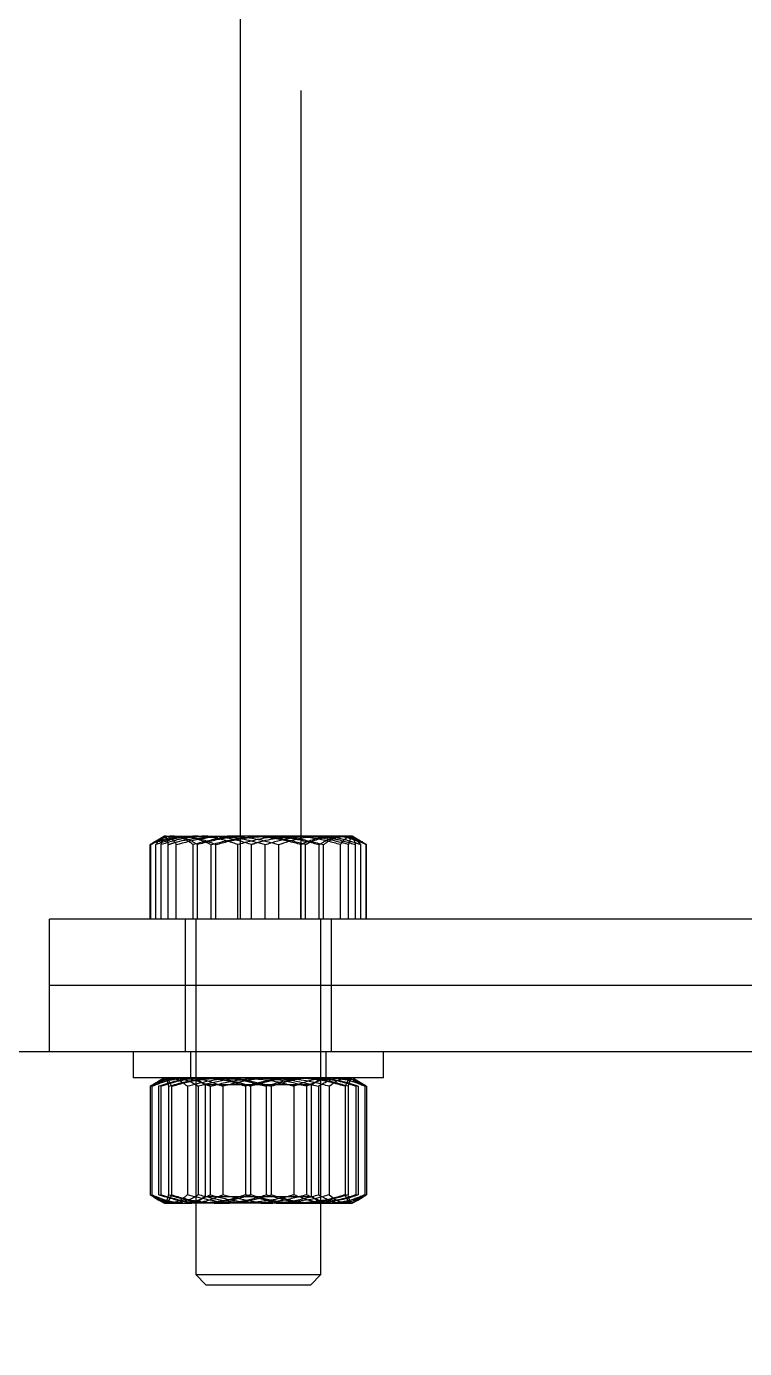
# Model space of a CAD drawing. Header units: metres. Extents: x 0 to 21025, y 0 to 14850.
# Drawn here: x 4579.3 to 4648.1, y 12160.4 to 12287 of the extents above; entities that cross this region are included whole.
import ezdxf

# ---------------------------------------------------------------- set-up
doc = ezdxf.new("R2010")
doc.units = ezdxf.units.M
doc.header["$LTSCALE"] = 25
doc.linetypes.add('HIDDEN2', pattern=[4.7625, 3.175, -1.5875])
doc.linetypes.add('PHANTOM', pattern=[63.5, 31.75, -6.35, 6.35, -6.35, 6.35, -6.35])
for name, color, linetype in [('SL4', 4, 'Continuous'), ('SRE', 2, 'PHANTOM'), ('ST1', 7, 'HIDDEN2')]:
    doc.layers.add(name, color=color, linetype=linetype)

msp = doc.modelspace()

# ---------------------------------------------------------------- linework, layer by layer
at = {"layer": 'SL4'}
for p, q in [((4599.749, 13545.133), (4599.749, 12209.433)), ((4591.134, 12201.483), (4591.134, 12208.629)), ((4591.712, 12208.944), (4591.181, 12208.629)), ((4591.181, 12201.483), (4591.181, 12208.629)), ((4591.697, 12208.97), (4591.486, 12208.849)), ((4591.681, 12201.483), (4591.681, 12208.629)), ((4592.335, 12209.338), (4591.697, 12208.97)), ((4592.499, 12209.433), (4592.335, 12209.338)), ((4592.66, 12209.433), (4592.499, 12209.433)), ((4592.66, 12209.433), (4598.548, 12209.433)), ((4593.639, 12201.483), (4593.639, 12208.629)), ((4607.387, 12209.433), (4598.548, 12209.433)), ((4603.457, 12201.483), (4603.457, 12208.629)), ((4610.499, 12209.433), (4607.387, 12209.433)), ((4610.663, 12209.338), (4610.499, 12209.433)), ((4611.317, 12208.629), (4610.658, 12209.289)), ((4611.317, 12201.483), (4611.317, 12208.629)), ((4581.499, 12195.133), (4581.499, 12201.483)), ((4681.499, 12201.483), (4581.499, 12201.483)), ((4581.499, 12188.783), (4581.499, 12195.133)), ((4681.499, 12195.133), (4581.499, 12195.133)), ((4581.499, 12188.783), (4458.259, 12188.783)), ((4681.499, 12188.783), (4581.499, 12188.783)), ((4589.499, 12188.783), (4589.499, 12186.283)), ((4613.499, 12186.283), (4613.499, 12188.783)), ((4589.714, 12186.283), (4589.499, 12186.283)), ((4613.499, 12186.283), (4589.714, 12186.283)), ((4591.973, 12185.962), (4591.293, 12185.479)), ((4592.499, 12186.283), (4591.965, 12185.975)), ((4611.033, 12185.975), (4610.499, 12186.283)), ((4611.025, 12185.962), (4611.705, 12185.479)), ((4591.293, 12185.479), (4591.293, 12175.087)), ((4598.092, 12185.479), (4598.092, 12175.087)), ((4608.298, 12185.479), (4608.298, 12175.087)), ((4611.705, 12185.479), (4611.705, 12175.087)), ((4591.973, 12174.605), (4591.293, 12175.087)), ((4591.965, 12174.592), (4592.499, 12174.283)), ((4610.499, 12174.283), (4611.033, 12174.592)), ((4592.499, 12174.283), (4594.692, 12174.283)), ((4603.195, 12174.283), (4594.692, 12174.283)), ((4595.499, 12174.283), (4595.499, 12167.447)), ((4603.195, 12174.283), (4610.001, 12174.283)), ((4607.499, 12167.447), (4607.499, 12174.283)), ((4610.001, 12174.283), (4610.499, 12174.283)), ((4595.499, 12167.447), (4596.463, 12166.483)), ((4595.499, 12167.447), (4607.499, 12167.447)), ((4606.535, 12166.483), (4607.499, 12167.447)), ((4596.463, 12166.483), (4606.535, 12166.483))]:
    msp.add_line(p, q, dxfattribs=at)
for points, knots in [([(4591.181, 12208.629), (4591.379, 12208.737), (4591.618, 12208.867), (4591.867, 12208.915), (4591.91, 12208.924)], [0, 0, 0, 0, 0.8264638, 1, 1, 1, 1]), ([(4591.681, 12208.629), (4591.743, 12208.723), (4592.062, 12209.198), (4592.394, 12209.328), (4592.66, 12209.433)], [0, 0, 0, 0, 0.1963527, 1, 1, 1, 1]), ([(4592.66, 12209.433), (4592.733, 12209.425), (4593.064, 12209.389), (4593.387, 12208.962), (4593.639, 12208.629)], [0, 0, 0, 0, 0.2203639, 1, 1, 1, 1]), ([(4593.639, 12208.629), (4594.437, 12208.854), (4596.046, 12209.308), (4597.709, 12209.391), (4598.548, 12209.433)], [0, 0, 0, 0, 0.495458, 1, 1, 1, 1]), ([(4598.548, 12209.433), (4598.665, 12209.432), (4599.546, 12209.425), (4601.207, 12209.25), (4602.703, 12208.837), (4603.457, 12208.629)], [0, 0, 0, 0, 0.07009, 0.5307844, 1, 1, 1, 1]), ([(4603.457, 12208.629), (4604.096, 12208.854), (4605.384, 12209.308), (4606.715, 12209.391), (4607.387, 12209.433)], [0, 0, 0, 0, 0.495458, 1, 1, 1, 1]), ([(4607.387, 12209.433), (4607.48, 12209.432), (4608.186, 12209.425), (4609.516, 12209.25), (4610.713, 12208.837), (4611.317, 12208.629)], [0, 0, 0, 0, 0.07009, 0.5307844, 1, 1, 1, 1]), ([(4591.293, 12185.479), (4591.845, 12185.704), (4592.959, 12186.158), (4594.111, 12186.241), (4594.692, 12186.283)], [0, 0, 0, 0, 0.495458, 1, 1, 1, 1]), ([(4594.692, 12186.283), (4594.773, 12186.282), (4595.383, 12186.275), (4596.534, 12186.1), (4597.569, 12185.687), (4598.092, 12185.479)], [0, 0, 0, 0, 0.07009, 0.5307844, 1, 1, 1, 1]), ([(4603.195, 12186.283), (4602.731, 12186.271), (4601.004, 12186.227), (4599.322, 12185.795), (4598.092, 12185.479)], [0, 0, 0, 0, 0.2686336, 1, 1, 1, 1]), ([(4608.298, 12185.479), (4607.87, 12185.601), (4606.206, 12186.072), (4604.478, 12186.193), (4603.195, 12186.283)], [0, 0, 0, 0, 0.2575513, 1, 1, 1, 1]), ([(4608.298, 12185.479), (4608.575, 12185.704), (4609.133, 12186.158), (4609.71, 12186.241), (4610.001, 12186.283)], [0, 0, 0, 0, 0.495458, 1, 1, 1, 1]), ([(4591.293, 12175.087), (4591.845, 12174.862), (4592.959, 12174.409), (4594.111, 12174.325), (4594.692, 12174.283)], [0, 0, 0, 0, 0.495458, 1, 1, 1, 1]), ([(4594.692, 12174.283), (4594.773, 12174.284), (4595.383, 12174.292), (4596.534, 12174.467), (4597.569, 12174.879), (4598.092, 12175.087)], [0, 0, 0, 0, 0.07009, 0.5307844, 1, 1, 1, 1]), ([(4603.195, 12174.283), (4602.731, 12174.295), (4601.004, 12174.34), (4599.322, 12174.771), (4598.092, 12175.087)], [0, 0, 0, 0, 0.2686336, 1, 1, 1, 1]), ([(4608.298, 12175.087), (4607.87, 12174.966), (4606.206, 12174.495), (4604.478, 12174.373), (4603.195, 12174.283)], [0, 0, 0, 0, 0.2575513, 1, 1, 1, 1]), ([(4608.298, 12175.087), (4608.575, 12174.862), (4609.133, 12174.409), (4609.71, 12174.325), (4610.001, 12174.283)], [0, 0, 0, 0, 0.495458, 1, 1, 1, 1]), ([(4610.001, 12174.283), (4610.042, 12174.284), (4610.348, 12174.292), (4610.924, 12174.467), (4611.443, 12174.879), (4611.705, 12175.087)], [0, 0, 0, 0, 0.07009, 0.5307844, 1, 1, 1, 1])]:
    msp.add_open_spline(points, degree=3, knots=knots, dxfattribs=at)
at = {"layer": 'SRE'}
msp.add_circle((4506.499, 12137.596), 256.394, dxfattribs=at)
at = {"layer": 'ST1'}
for p, q in [((4605.599, 12201.483), (4605.599, 13538.783)), ((4591.91, 12208.924), (4594.299, 12209.433)), ((4592.185, 12201.483), (4592.185, 12208.629)), ((4592.849, 12201.483), (4592.849, 12208.629)), ((4595.263, 12201.483), (4595.263, 12208.629)), ((4595.661, 12201.483), (4595.661, 12208.629)), ((4596.972, 12201.483), (4596.972, 12208.629)), ((4597.417, 12201.483), (4597.417, 12208.629)), ((4599.54, 12201.483), (4599.54, 12208.629)), ((4599.749, 12209.433), (4599.749, 12201.483)), ((4600.835, 12201.483), (4600.835, 12208.629)), ((4602.163, 12201.483), (4602.163, 12208.629)), ((4605.581, 12201.483), (4605.581, 12208.629)), ((4606.026, 12201.483), (4606.026, 12208.629)), ((4607.336, 12201.483), (4607.336, 12208.629)), ((4607.734, 12201.483), (4607.734, 12208.629)), ((4609.358, 12201.483), (4609.358, 12208.629)), ((4610.148, 12201.483), (4610.148, 12208.629)), ((4610.48, 12209.433), (4610.499, 12209.433)), ((4611.301, 12208.97), (4610.663, 12209.338)), ((4610.813, 12201.483), (4610.813, 12208.629)), ((4611.511, 12208.849), (4611.301, 12208.97)), ((4611.817, 12201.483), (4611.817, 12208.629)), ((4611.864, 12201.483), (4611.864, 12208.629)), ((4594.499, 12201.483), (4594.499, 12195.133)), ((4595.499, 12201.483), (4595.499, 12174.283)), ((4607.499, 12174.283), (4607.499, 12201.483)), ((4608.499, 12195.133), (4608.499, 12201.483)), ((4594.499, 12195.133), (4594.499, 12188.783)), ((4608.499, 12188.783), (4608.499, 12195.133)), ((4594.999, 12188.783), (4594.999, 12186.283)), ((4607.999, 12186.283), (4607.999, 12188.783)), ((4591.965, 12185.975), (4591.457, 12185.682)), ((4595.499, 12186.283), (4595.499, 12186.258)), ((4602.63, 12186.258), (4595.499, 12186.258)), ((4595.499, 12186.258), (4596.399, 12185.628)), ((4607.499, 12186.258), (4602.63, 12186.258)), ((4606.599, 12185.628), (4607.499, 12186.258)), ((4607.499, 12186.258), (4607.499, 12186.283)), ((4610.293, 12186.088), (4608.99, 12186.283)), ((4611.87, 12185.479), (4610.595, 12186.006)), ((4611.541, 12185.682), (4611.033, 12185.975)), ((4591.128, 12185.479), (4591.128, 12175.087)), ((4591.942, 12185.479), (4591.942, 12175.087)), ((4592.144, 12185.479), (4592.144, 12175.087)), ((4592.901, 12185.479), (4592.901, 12175.087)), ((4593.185, 12185.479), (4593.185, 12175.087)), ((4594.7, 12185.479), (4594.7, 12175.087)), ((4595.738, 12185.479), (4595.738, 12175.087)), ((4606.599, 12185.628), (4596.399, 12185.628)), ((4596.399, 12185.628), (4596.399, 12174.913)), ((4596.889, 12185.479), (4596.889, 12175.087)), ((4600.256, 12185.479), (4600.256, 12175.087)), ((4600.742, 12185.479), (4600.742, 12175.087)), ((4602.255, 12185.479), (4602.255, 12175.087)), ((4602.742, 12185.479), (4602.742, 12175.087)), ((4604.906, 12185.479), (4604.906, 12175.087)), ((4606.109, 12185.479), (4606.109, 12175.087)), ((4606.599, 12174.913), (4606.599, 12185.628)), ((4607.26, 12185.479), (4607.26, 12175.087)), ((4609.813, 12185.479), (4609.813, 12175.087)), ((4610.097, 12185.479), (4610.097, 12175.087)), ((4610.853, 12185.479), (4610.853, 12175.087)), ((4611.056, 12185.479), (4611.056, 12175.087)), ((4611.87, 12185.479), (4611.87, 12175.087)), ((4591.457, 12174.885), (4591.965, 12174.592)), ((4596.399, 12174.913), (4595.499, 12174.283)), ((4596.399, 12174.913), (4602.46, 12174.913)), ((4602.46, 12174.913), (4606.599, 12174.913)), ((4607.499, 12174.283), (4606.599, 12174.913)), ((4610.293, 12174.479), (4608.99, 12174.283)), ((4611.87, 12175.087), (4610.595, 12174.56)), ((4611.033, 12174.592), (4611.541, 12174.885))]:
    msp.add_line(p, q, dxfattribs=at)
for points, knots in [([(4591.134, 12208.629), (4591.321, 12208.723), (4592.271, 12209.198), (4593.259, 12209.328), (4594.053, 12209.433)], [0, 0, 0, 0, 0.1963527, 1, 1, 1, 1]), ([(4593.398, 12209.433), (4593.344, 12209.432), (4592.938, 12209.425), (4592.172, 12209.25), (4591.482, 12208.837), (4591.134, 12208.629)], [0, 0, 0, 0, 0.07009, 0.5307844, 1, 1, 1, 1]), ([(4595.611, 12209.433), (4595.517, 12209.432), (4594.812, 12209.425), (4593.482, 12209.25), (4592.285, 12208.837), (4591.681, 12208.629)], [0, 0, 0, 0, 0.07009, 0.5307844, 1, 1, 1, 1]), ([(4593.222, 12209.433), (4593.174, 12209.432), (4592.808, 12209.424), (4592.297, 12209.317), (4591.85, 12209.032), (4591.712, 12208.944)], [0, 0, 0, 0, 0.095136, 0.7204552, 1, 1, 1, 1]), ([(4592.185, 12208.629), (4592.239, 12208.854), (4592.348, 12209.308), (4592.46, 12209.391), (4592.517, 12209.433)], [0, 0, 0, 0, 0.495458, 1, 1, 1, 1]), ([(4596.51, 12209.433), (4596.407, 12209.432), (4595.631, 12209.425), (4594.167, 12209.25), (4592.85, 12208.837), (4592.185, 12208.629)], [0, 0, 0, 0, 0.07009, 0.5307844, 1, 1, 1, 1]), ([(4592.517, 12209.433), (4592.525, 12209.432), (4592.585, 12209.425), (4592.697, 12209.25), (4592.798, 12208.837), (4592.849, 12208.629)], [0, 0, 0, 0, 0.07009, 0.5307844, 1, 1, 1, 1]), ([(4592.849, 12208.629), (4593.147, 12208.723), (4594.663, 12209.198), (4596.239, 12209.328), (4597.506, 12209.433)], [0, 0, 0, 0, 0.1963527, 1, 1, 1, 1]), ([(4595.263, 12208.629), (4594.932, 12208.854), (4594.263, 12209.308), (4593.571, 12209.391), (4593.222, 12209.433)], [0, 0, 0, 0, 0.495458, 1, 1, 1, 1]), ([(4595.661, 12208.629), (4595.294, 12208.854), (4594.552, 12209.308), (4593.785, 12209.391), (4593.398, 12209.433)], [0, 0, 0, 0, 0.495458, 1, 1, 1, 1]), ([(4594.053, 12209.433), (4594.27, 12209.425), (4595.258, 12209.389), (4596.221, 12208.962), (4596.972, 12208.629)], [0, 0, 0, 0, 0.2203639, 1, 1, 1, 1]), ([(4594.299, 12209.433), (4594.531, 12209.425), (4595.586, 12209.389), (4596.615, 12208.962), (4597.417, 12208.629)], [0, 0, 0, 0, 0.2203639, 1, 1, 1, 1]), ([(4600.422, 12209.433), (4600.3, 12209.432), (4599.374, 12209.425), (4597.628, 12209.25), (4596.056, 12208.837), (4595.263, 12208.629)], [0, 0, 0, 0, 0.07009, 0.5307844, 1, 1, 1, 1]), ([(4599.54, 12208.629), (4598.902, 12208.854), (4597.614, 12209.308), (4596.282, 12209.391), (4595.611, 12209.433)], [0, 0, 0, 0, 0.495458, 1, 1, 1, 1]), ([(4600.844, 12209.433), (4600.721, 12209.432), (4599.791, 12209.425), (4598.037, 12209.25), (4596.458, 12208.837), (4595.661, 12208.629)], [0, 0, 0, 0, 0.07009, 0.5307844, 1, 1, 1, 1]), ([(4600.835, 12208.629), (4600.132, 12208.854), (4598.715, 12209.308), (4597.249, 12209.391), (4596.51, 12209.433)], [0, 0, 0, 0, 0.495458, 1, 1, 1, 1]), ([(4596.972, 12208.629), (4597.813, 12208.854), (4599.512, 12209.308), (4601.268, 12209.391), (4602.154, 12209.433)], [0, 0, 0, 0, 0.495458, 1, 1, 1, 1]), ([(4597.417, 12208.629), (4598.254, 12208.854), (4599.945, 12209.308), (4601.693, 12209.391), (4602.575, 12209.433)], [0, 0, 0, 0, 0.495458, 1, 1, 1, 1]), ([(4597.506, 12209.433), (4597.853, 12209.425), (4599.429, 12209.389), (4600.965, 12208.962), (4602.163, 12208.629)], [0, 0, 0, 0, 0.2203639, 1, 1, 1, 1]), ([(4604.449, 12209.433), (4604.333, 12209.432), (4603.452, 12209.425), (4601.79, 12209.25), (4600.295, 12208.837), (4599.54, 12208.629)], [0, 0, 0, 0, 0.07009, 0.5307844, 1, 1, 1, 1]), ([(4605.581, 12208.629), (4604.743, 12208.854), (4603.052, 12209.308), (4601.304, 12209.391), (4600.422, 12209.433)], [0, 0, 0, 0, 0.495458, 1, 1, 1, 1]), ([(4605.492, 12209.433), (4604.225, 12209.328), (4602.648, 12209.198), (4601.132, 12208.723), (4600.835, 12208.629)], [0, 0, 0, 0, 0.8036473, 1, 1, 1, 1]), ([(4606.026, 12208.629), (4605.184, 12208.854), (4603.486, 12209.308), (4601.73, 12209.391), (4600.844, 12209.433)], [0, 0, 0, 0, 0.49545796, 1, 1, 1, 1]), ([(4602.154, 12209.433), (4602.277, 12209.432), (4603.207, 12209.425), (4604.961, 12209.25), (4606.54, 12208.837), (4607.336, 12208.629)], [0, 0, 0, 0, 0.07009, 0.5307844, 1, 1, 1, 1]), ([(4602.163, 12208.629), (4602.865, 12208.854), (4604.283, 12209.308), (4605.748, 12209.391), (4606.488, 12209.433)], [0, 0, 0, 0, 0.495458, 1, 1, 1, 1]), ([(4602.575, 12209.433), (4602.698, 12209.432), (4603.624, 12209.425), (4605.37, 12209.25), (4606.941, 12208.837), (4607.734, 12208.629)], [0, 0, 0, 0, 0.07009, 0.5307844, 1, 1, 1, 1]), ([(4609.358, 12208.629), (4608.561, 12208.854), (4606.952, 12209.308), (4605.289, 12209.391), (4604.449, 12209.433)], [0, 0, 0, 0, 0.495458, 1, 1, 1, 1]), ([(4610.148, 12208.629), (4608.951, 12208.962), (4607.414, 12209.389), (4605.839, 12209.425), (4605.492, 12209.433)], [0, 0, 0, 0, 0.7796361, 1, 1, 1, 1]), ([(4608.699, 12209.433), (4607.851, 12209.328), (4606.795, 12209.198), (4605.78, 12208.723), (4605.581, 12208.629)], [0, 0, 0, 0, 0.8036473, 1, 1, 1, 1]), ([(4608.945, 12209.433), (4608.151, 12209.328), (4607.163, 12209.198), (4606.213, 12208.723), (4606.026, 12208.629)], [0, 0, 0, 0, 0.8036473, 1, 1, 1, 1]), ([(4606.488, 12209.433), (4606.59, 12209.432), (4607.367, 12209.425), (4608.83, 12209.25), (4610.148, 12208.837), (4610.813, 12208.629)], [0, 0, 0, 0, 0.07009, 0.5307844, 1, 1, 1, 1]), ([(4607.336, 12208.629), (4607.704, 12208.854), (4608.446, 12209.308), (4609.213, 12209.391), (4609.6, 12209.433)], [0, 0, 0, 0, 0.495458, 1, 1, 1, 1]), ([(4607.734, 12208.629), (4608.066, 12208.854), (4608.735, 12209.308), (4609.426, 12209.391), (4609.775, 12209.433)], [0, 0, 0, 0, 0.495458, 1, 1, 1, 1]), ([(4611.817, 12208.629), (4611.015, 12208.962), (4609.986, 12209.389), (4608.931, 12209.425), (4608.699, 12209.433)], [0, 0, 0, 0, 0.7796361, 1, 1, 1, 1]), ([(4611.864, 12208.629), (4611.113, 12208.962), (4610.15, 12209.389), (4609.162, 12209.425), (4608.945, 12209.433)], [0, 0, 0, 0, 0.7796361, 1, 1, 1, 1]), ([(4610.338, 12209.433), (4610.071, 12209.328), (4609.74, 12209.198), (4609.421, 12208.723), (4609.358, 12208.629)], [0, 0, 0, 0, 0.8036473, 1, 1, 1, 1]), ([(4609.6, 12209.433), (4609.654, 12209.432), (4610.06, 12209.425), (4610.826, 12209.25), (4611.516, 12208.837), (4611.864, 12208.629)], [0, 0, 0, 0, 0.07009, 0.5307844, 1, 1, 1, 1]), ([(4609.775, 12209.433), (4609.824, 12209.432), (4610.19, 12209.425), (4610.881, 12209.25), (4611.503, 12208.837), (4611.817, 12208.629)], [0, 0, 0, 0, 0.07009003, 0.53078443, 1, 1, 1, 1]), ([(4610.48, 12209.433), (4610.473, 12209.432), (4610.413, 12209.425), (4610.301, 12209.25), (4610.199, 12208.837), (4610.148, 12208.629)], [0, 0, 0, 0, 0.07009, 0.5307844, 1, 1, 1, 1]), ([(4610.658, 12209.289), (4610.624, 12209.327), (4610.519, 12209.446), (4610.411, 12209.438), (4610.338, 12209.433)], [0, 0, 0, 0, 0.3207106, 1, 1, 1, 1]), ([(4610.813, 12208.629), (4610.759, 12208.854), (4610.65, 12209.308), (4610.537, 12209.391), (4610.48, 12209.433)], [0, 0, 0, 0, 0.495458, 1, 1, 1, 1]), ([(4591.128, 12185.479), (4591.596, 12185.704), (4592.54, 12186.158), (4593.516, 12186.241), (4594.008, 12186.283)], [0, 0, 0, 0, 0.495458, 1, 1, 1, 1]), ([(4593.433, 12186.283), (4593.223, 12186.271), (4592.443, 12186.227), (4591.683, 12185.795), (4591.128, 12185.479)], [0, 0, 0, 0, 0.26863361, 1, 1, 1, 1]), ([(4596.099, 12186.283), (4595.721, 12186.271), (4594.314, 12186.227), (4592.944, 12185.795), (4591.942, 12185.479)], [0, 0, 0, 0, 0.2686336, 1, 1, 1, 1]), ([(4596.443, 12186.283), (4596.053, 12186.271), (4594.597, 12186.227), (4593.181, 12185.795), (4592.144, 12185.479)], [0, 0, 0, 0, 0.2686336, 1, 1, 1, 1]), ([(4592.523, 12186.283), (4592.532, 12186.282), (4592.6, 12186.275), (4592.728, 12186.1), (4592.843, 12185.687), (4592.901, 12185.479)], [0, 0, 0, 0, 0.07009, 0.5307844, 1, 1, 1, 1]), ([(4592.563, 12186.283), (4592.578, 12186.282), (4592.69, 12186.275), (4592.9, 12186.1), (4593.089, 12185.687), (4593.185, 12185.479)], [0, 0, 0, 0, 0.07009003, 0.53078443, 1, 1, 1, 1]), ([(4592.901, 12185.479), (4593.661, 12185.704), (4595.194, 12186.158), (4596.779, 12186.241), (4597.578, 12186.283)], [0, 0, 0, 0, 0.495458, 1, 1, 1, 1]), ([(4594.7, 12185.479), (4594.423, 12185.704), (4593.865, 12186.158), (4593.287, 12186.241), (4592.996, 12186.283)], [0, 0, 0, 0, 0.495458, 1, 1, 1, 1]), ([(4593.185, 12185.479), (4593.961, 12185.704), (4595.527, 12186.158), (4597.147, 12186.241), (4597.963, 12186.283)], [0, 0, 0, 0, 0.495458, 1, 1, 1, 1]), ([(4595.738, 12185.479), (4595.545, 12185.601), (4594.793, 12186.072), (4594.013, 12186.193), (4593.433, 12186.283)], [0, 0, 0, 0, 0.2575513, 1, 1, 1, 1]), ([(4594.008, 12186.283), (4594.076, 12186.282), (4594.593, 12186.275), (4595.568, 12186.1), (4596.446, 12185.687), (4596.889, 12185.479)], [0, 0, 0, 0, 0.07009, 0.5307844, 1, 1, 1, 1]), ([(4599.803, 12186.283), (4599.339, 12186.271), (4597.611, 12186.227), (4595.93, 12185.795), (4594.7, 12185.479)], [0, 0, 0, 0, 0.2686336, 1, 1, 1, 1]), ([(4600.924, 12186.283), (4600.801, 12186.282), (4599.87, 12186.275), (4598.115, 12186.1), (4596.535, 12185.687), (4595.738, 12185.479)], [0, 0, 0, 0, 0.07009, 0.5307844, 1, 1, 1, 1]), ([(4600.256, 12185.479), (4599.907, 12185.601), (4598.552, 12186.072), (4597.144, 12186.193), (4596.099, 12186.283)], [0, 0, 0, 0, 0.2575513, 1, 1, 1, 1]), ([(4600.742, 12185.479), (4600.381, 12185.601), (4598.98, 12186.072), (4597.524, 12186.193), (4596.443, 12186.283)], [0, 0, 0, 0, 0.2575513, 1, 1, 1, 1]), ([(4596.889, 12185.479), (4597.731, 12185.704), (4599.43, 12186.158), (4601.188, 12186.241), (4602.074, 12186.283)], [0, 0, 0, 0, 0.495458, 1, 1, 1, 1]), ([(4597.578, 12186.283), (4597.689, 12186.282), (4598.529, 12186.275), (4600.112, 12186.1), (4601.536, 12185.687), (4602.255, 12185.479)], [0, 0, 0, 0, 0.07009, 0.5307844, 1, 1, 1, 1]), ([(4597.963, 12186.283), (4598.077, 12186.282), (4598.934, 12186.275), (4600.552, 12186.1), (4602.007, 12185.687), (4602.742, 12185.479)], [0, 0, 0, 0, 0.07009, 0.5307844, 1, 1, 1, 1]), ([(4604.906, 12185.479), (4604.477, 12185.601), (4602.814, 12186.072), (4601.086, 12186.193), (4599.803, 12186.283)], [0, 0, 0, 0, 0.2575513, 1, 1, 1, 1]), ([(4605.034, 12186.283), (4604.921, 12186.282), (4604.063, 12186.275), (4602.446, 12186.1), (4600.99, 12185.687), (4600.256, 12185.479)], [0, 0, 0, 0, 0.07009, 0.5307844, 1, 1, 1, 1]), ([(4605.42, 12186.283), (4605.309, 12186.282), (4604.469, 12186.275), (4602.886, 12186.1), (4601.461, 12185.687), (4600.742, 12185.479)], [0, 0, 0, 0, 0.07009, 0.5307844, 1, 1, 1, 1]), ([(4606.109, 12185.479), (4605.267, 12185.704), (4603.567, 12186.158), (4601.81, 12186.241), (4600.924, 12186.283)], [0, 0, 0, 0, 0.49545796, 1, 1, 1, 1]), ([(4602.074, 12186.283), (4602.197, 12186.282), (4603.128, 12186.275), (4604.883, 12186.1), (4606.462, 12185.687), (4607.26, 12185.479)], [0, 0, 0, 0, 0.07009, 0.5307844, 1, 1, 1, 1]), ([(4606.554, 12186.283), (4606.163, 12186.271), (4604.708, 12186.227), (4603.291, 12185.795), (4602.255, 12185.479)], [0, 0, 0, 0, 0.2686336, 1, 1, 1, 1]), ([(4606.899, 12186.283), (4606.521, 12186.271), (4605.114, 12186.227), (4603.744, 12185.795), (4602.742, 12185.479)], [0, 0, 0, 0, 0.2686336, 1, 1, 1, 1]), ([(4608.305, 12186.283), (4608.225, 12186.282), (4607.615, 12186.275), (4606.464, 12186.1), (4605.428, 12185.687), (4604.906, 12185.479)], [0, 0, 0, 0, 0.07009, 0.5307844, 1, 1, 1, 1]), ([(4609.813, 12185.479), (4609.037, 12185.704), (4607.47, 12186.158), (4605.851, 12186.241), (4605.034, 12186.283)], [0, 0, 0, 0, 0.495458, 1, 1, 1, 1]), ([(4610.097, 12185.479), (4609.337, 12185.704), (4607.804, 12186.158), (4606.219, 12186.241), (4605.42, 12186.283)], [0, 0, 0, 0, 0.495458, 1, 1, 1, 1]), ([(4608.99, 12186.283), (4608.921, 12186.282), (4608.404, 12186.275), (4607.429, 12186.1), (4606.552, 12185.687), (4606.109, 12185.479)], [0, 0, 0, 0, 0.07009, 0.5307844, 1, 1, 1, 1]), ([(4610.853, 12185.479), (4610.492, 12185.601), (4609.091, 12186.072), (4607.635, 12186.193), (4606.554, 12186.283)], [0, 0, 0, 0, 0.2575513, 1, 1, 1, 1]), ([(4611.056, 12185.479), (4610.707, 12185.601), (4609.352, 12186.072), (4607.944, 12186.193), (4606.899, 12186.283)], [0, 0, 0, 0, 0.2575513, 1, 1, 1, 1]), ([(4609.565, 12186.283), (4609.355, 12186.271), (4608.575, 12186.227), (4607.815, 12185.795), (4607.26, 12185.479)], [0, 0, 0, 0, 0.2686336, 1, 1, 1, 1]), ([(4611.705, 12185.479), (4611.153, 12185.704), (4610.039, 12186.158), (4608.887, 12186.241), (4608.305, 12186.283)], [0, 0, 0, 0, 0.495458, 1, 1, 1, 1]), ([(4611.87, 12185.479), (4611.676, 12185.601), (4610.925, 12186.072), (4610.144, 12186.193), (4609.565, 12186.283)], [0, 0, 0, 0, 0.2575513, 1, 1, 1, 1]), ([(4610.434, 12186.283), (4610.419, 12186.282), (4610.308, 12186.275), (4610.098, 12186.1), (4609.908, 12185.687), (4609.813, 12185.479)], [0, 0, 0, 0, 0.07009, 0.5307844, 1, 1, 1, 1]), ([(4610.475, 12186.283), (4610.466, 12186.282), (4610.398, 12186.275), (4610.27, 12186.1), (4610.155, 12185.687), (4610.097, 12185.479)], [0, 0, 0, 0, 0.07009, 0.5307844, 1, 1, 1, 1]), ([(4591.128, 12175.087), (4591.596, 12174.862), (4592.54, 12174.409), (4593.516, 12174.325), (4594.008, 12174.283)], [0, 0, 0, 0, 0.495458, 1, 1, 1, 1]), ([(4593.433, 12174.283), (4593.223, 12174.295), (4592.443, 12174.34), (4591.683, 12174.771), (4591.128, 12175.087)], [0, 0, 0, 0, 0.26863361, 1, 1, 1, 1]), ([(4596.099, 12174.283), (4595.721, 12174.295), (4594.314, 12174.34), (4592.944, 12174.771), (4591.942, 12175.087)], [0, 0, 0, 0, 0.2686336, 1, 1, 1, 1]), ([(4592.996, 12174.283), (4592.956, 12174.284), (4592.65, 12174.293), (4592.304, 12174.362), (4592.009, 12174.578), (4591.973, 12174.605)], [0, 0, 0, 0, 0.117565, 0.8903073, 1, 1, 1, 1]), ([(4596.443, 12174.283), (4596.053, 12174.295), (4594.597, 12174.34), (4593.181, 12174.771), (4592.144, 12175.087)], [0, 0, 0, 0, 0.2686336, 1, 1, 1, 1]), ([(4592.523, 12174.283), (4592.532, 12174.284), (4592.6, 12174.292), (4592.728, 12174.467), (4592.843, 12174.879), (4592.901, 12175.087)], [0, 0, 0, 0, 0.07009, 0.5307844, 1, 1, 1, 1]), ([(4592.563, 12174.283), (4592.578, 12174.284), (4592.69, 12174.292), (4592.9, 12174.467), (4593.089, 12174.879), (4593.185, 12175.087)], [0, 0, 0, 0, 0.07009003, 0.53078443, 1, 1, 1, 1]), ([(4592.901, 12175.087), (4593.661, 12174.862), (4595.194, 12174.409), (4596.779, 12174.325), (4597.578, 12174.283)], [0, 0, 0, 0, 0.495458, 1, 1, 1, 1]), ([(4594.7, 12175.087), (4594.423, 12174.862), (4593.865, 12174.409), (4593.287, 12174.325), (4592.996, 12174.283)], [0, 0, 0, 0, 0.495458, 1, 1, 1, 1]), ([(4593.185, 12175.087), (4593.961, 12174.862), (4595.527, 12174.409), (4597.147, 12174.325), (4597.963, 12174.283)], [0, 0, 0, 0, 0.495458, 1, 1, 1, 1]), ([(4595.738, 12175.087), (4595.545, 12174.966), (4594.793, 12174.495), (4594.013, 12174.373), (4593.433, 12174.283)], [0, 0, 0, 0, 0.2575513, 1, 1, 1, 1]), ([(4594.008, 12174.283), (4594.076, 12174.284), (4594.593, 12174.292), (4595.568, 12174.467), (4596.446, 12174.879), (4596.889, 12175.087)], [0, 0, 0, 0, 0.07009, 0.5307844, 1, 1, 1, 1]), ([(4599.803, 12174.283), (4599.339, 12174.295), (4597.611, 12174.34), (4595.93, 12174.771), (4594.7, 12175.087)], [0, 0, 0, 0, 0.2686336, 1, 1, 1, 1]), ([(4600.924, 12174.283), (4600.801, 12174.284), (4599.87, 12174.292), (4598.115, 12174.467), (4596.535, 12174.879), (4595.738, 12175.087)], [0, 0, 0, 0, 0.07009003, 0.53078443, 1, 1, 1, 1]), ([(4600.256, 12175.087), (4599.907, 12174.966), (4598.552, 12174.495), (4597.144, 12174.373), (4596.099, 12174.283)], [0, 0, 0, 0, 0.2575513, 1, 1, 1, 1]), ([(4600.742, 12175.087), (4600.381, 12174.966), (4598.98, 12174.495), (4597.524, 12174.373), (4596.443, 12174.283)], [0, 0, 0, 0, 0.2575513, 1, 1, 1, 1]), ([(4596.889, 12175.087), (4597.731, 12174.862), (4599.43, 12174.409), (4601.188, 12174.325), (4602.074, 12174.283)], [0, 0, 0, 0, 0.495458, 1, 1, 1, 1]), ([(4597.578, 12174.283), (4597.689, 12174.284), (4598.529, 12174.292), (4600.112, 12174.467), (4601.536, 12174.879), (4602.255, 12175.087)], [0, 0, 0, 0, 0.07009, 0.5307844, 1, 1, 1, 1]), ([(4597.963, 12174.283), (4598.077, 12174.284), (4598.934, 12174.292), (4600.552, 12174.467), (4602.007, 12174.879), (4602.742, 12175.087)], [0, 0, 0, 0, 0.07009, 0.5307844, 1, 1, 1, 1]), ([(4604.906, 12175.087), (4604.477, 12174.966), (4602.814, 12174.495), (4601.086, 12174.373), (4599.803, 12174.283)], [0, 0, 0, 0, 0.25755135, 1, 1, 1, 1]), ([(4605.034, 12174.283), (4604.921, 12174.284), (4604.063, 12174.292), (4602.446, 12174.467), (4600.99, 12174.879), (4600.256, 12175.087)], [0, 0, 0, 0, 0.07009, 0.5307844, 1, 1, 1, 1]), ([(4605.42, 12174.283), (4605.309, 12174.284), (4604.469, 12174.292), (4602.886, 12174.467), (4601.461, 12174.879), (4600.742, 12175.087)], [0, 0, 0, 0, 0.07009, 0.5307844, 1, 1, 1, 1]), ([(4606.109, 12175.087), (4605.267, 12174.862), (4603.567, 12174.409), (4601.81, 12174.325), (4600.924, 12174.283)], [0, 0, 0, 0, 0.495458, 1, 1, 1, 1]), ([(4602.074, 12174.283), (4602.197, 12174.284), (4603.128, 12174.292), (4604.883, 12174.467), (4606.462, 12174.879), (4607.26, 12175.087)], [0, 0, 0, 0, 0.07009, 0.5307844, 1, 1, 1, 1]), ([(4606.554, 12174.283), (4606.163, 12174.295), (4604.708, 12174.34), (4603.291, 12174.771), (4602.255, 12175.087)], [0, 0, 0, 0, 0.2686336, 1, 1, 1, 1]), ([(4606.899, 12174.283), (4606.521, 12174.295), (4605.114, 12174.34), (4603.744, 12174.771), (4602.742, 12175.087)], [0, 0, 0, 0, 0.2686336, 1, 1, 1, 1]), ([(4608.305, 12174.283), (4608.225, 12174.284), (4607.615, 12174.292), (4606.464, 12174.467), (4605.428, 12174.879), (4604.906, 12175.087)], [0, 0, 0, 0, 0.07009, 0.5307844, 1, 1, 1, 1]), ([(4609.813, 12175.087), (4609.037, 12174.862), (4607.47, 12174.409), (4605.851, 12174.325), (4605.034, 12174.283)], [0, 0, 0, 0, 0.495458, 1, 1, 1, 1]), ([(4610.097, 12175.087), (4609.337, 12174.862), (4607.804, 12174.409), (4606.219, 12174.325), (4605.42, 12174.283)], [0, 0, 0, 0, 0.495458, 1, 1, 1, 1]), ([(4608.99, 12174.283), (4608.921, 12174.284), (4608.404, 12174.292), (4607.429, 12174.467), (4606.552, 12174.879), (4606.109, 12175.087)], [0, 0, 0, 0, 0.07009, 0.5307844, 1, 1, 1, 1]), ([(4610.853, 12175.087), (4610.492, 12174.966), (4609.091, 12174.495), (4607.635, 12174.373), (4606.554, 12174.283)], [0, 0, 0, 0, 0.2575513, 1, 1, 1, 1]), ([(4611.056, 12175.087), (4610.707, 12174.966), (4609.352, 12174.495), (4607.944, 12174.373), (4606.899, 12174.283)], [0, 0, 0, 0, 0.2575513, 1, 1, 1, 1]), ([(4609.565, 12174.283), (4609.355, 12174.295), (4608.575, 12174.34), (4607.815, 12174.771), (4607.26, 12175.087)], [0, 0, 0, 0, 0.2686336, 1, 1, 1, 1]), ([(4611.705, 12175.087), (4611.153, 12174.862), (4610.039, 12174.409), (4608.887, 12174.325), (4608.305, 12174.283)], [0, 0, 0, 0, 0.495458, 1, 1, 1, 1]), ([(4611.87, 12175.087), (4611.676, 12174.966), (4610.925, 12174.495), (4610.144, 12174.373), (4609.565, 12174.283)], [0, 0, 0, 0, 0.2575513, 1, 1, 1, 1]), ([(4610.434, 12174.283), (4610.419, 12174.284), (4610.308, 12174.292), (4610.098, 12174.467), (4609.908, 12174.879), (4609.813, 12175.087)], [0, 0, 0, 0, 0.07009, 0.5307844, 1, 1, 1, 1]), ([(4610.475, 12174.283), (4610.466, 12174.284), (4610.398, 12174.292), (4610.27, 12174.467), (4610.155, 12174.879), (4610.097, 12175.087)], [0, 0, 0, 0, 0.07009, 0.5307844, 1, 1, 1, 1])]:
    msp.add_open_spline(points, degree=3, knots=knots, dxfattribs=at)

doc.saveas('drawing.dxf')
